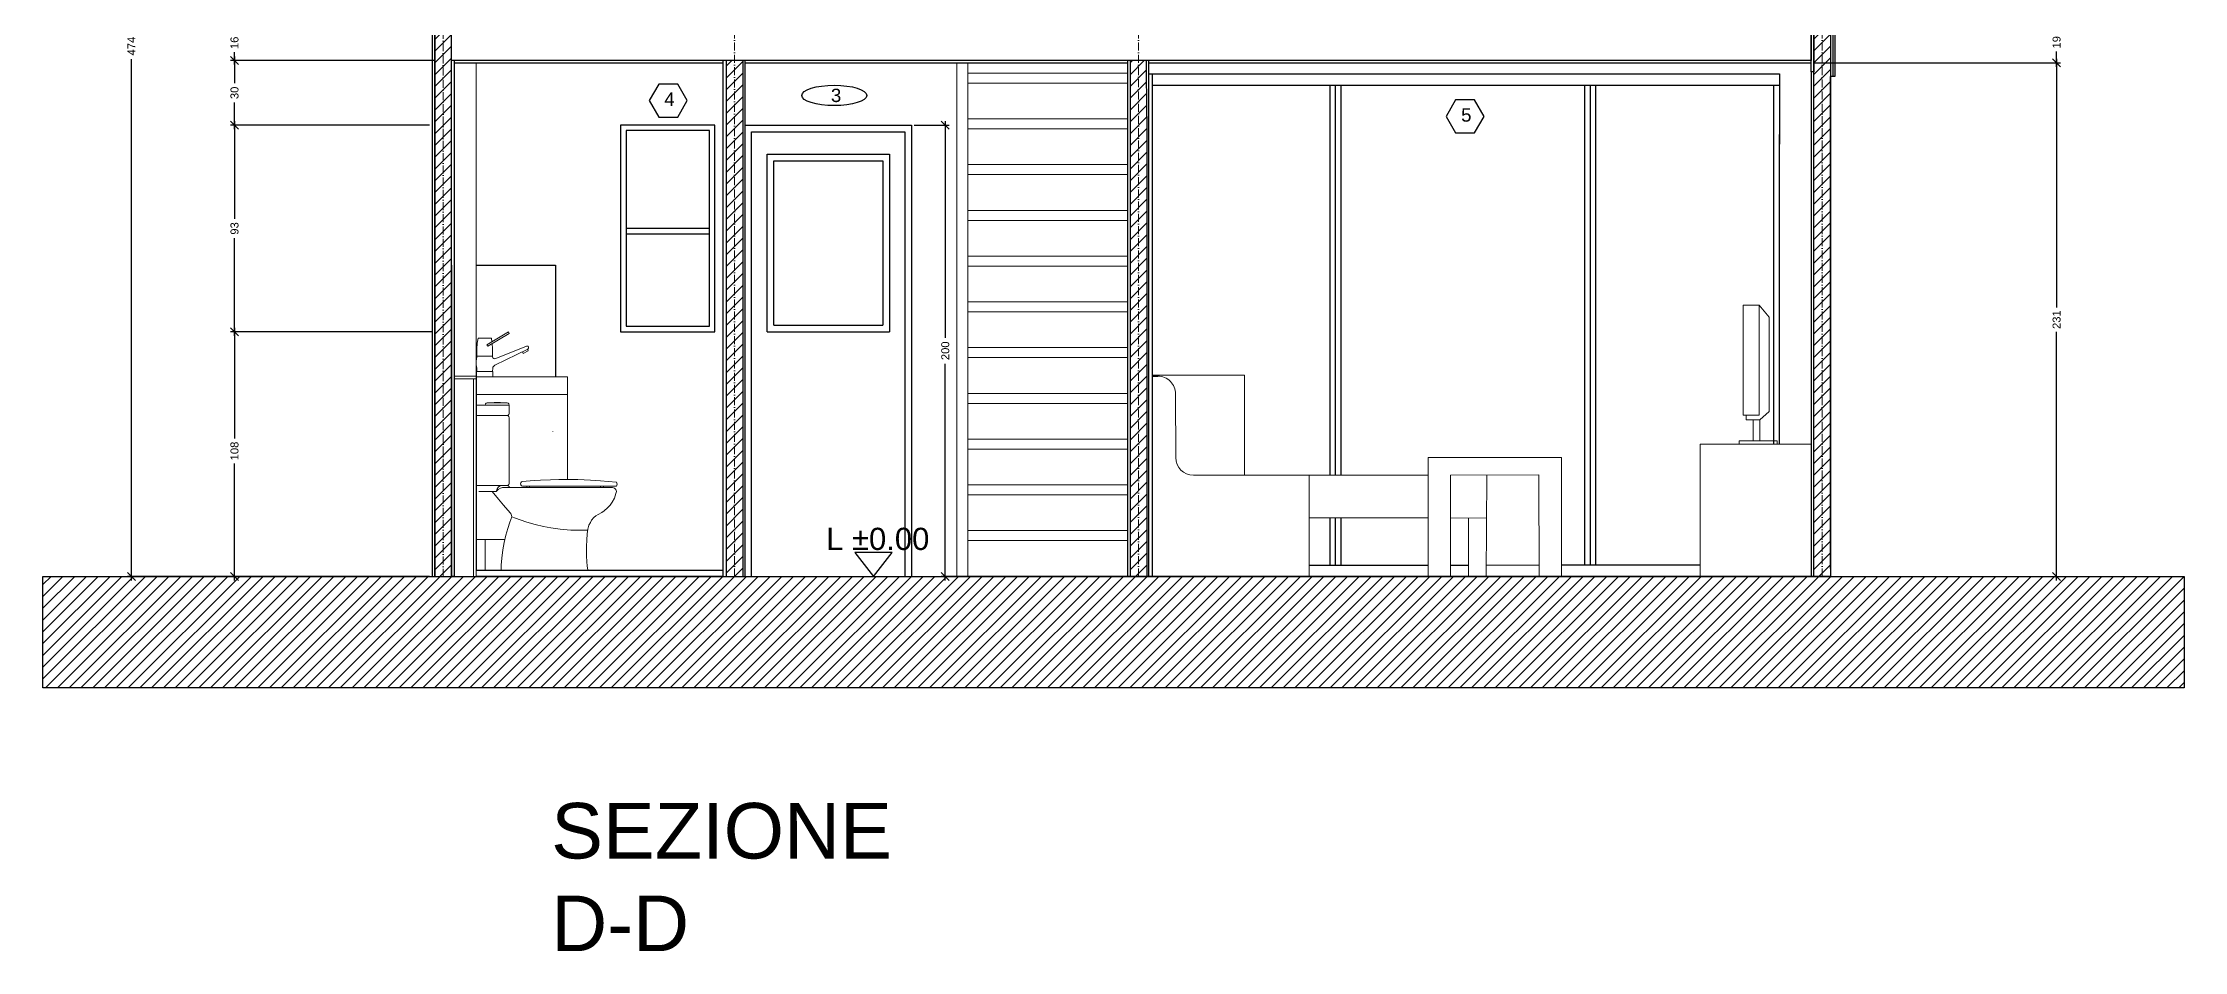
# Model space of a CAD drawing. Header units: centimetres. Extents: x 1059 to 7420, y -439 to 4439.
# Drawn here: x 1391 to 2355, y -439 to -30 of the extents above; entities that cross this region are included whole.
import ezdxf

# ---------------------------------------------------------------- set-up
doc = ezdxf.new("R2010")
doc.units = ezdxf.units.CM
doc.header["$MEASUREMENT"] = 0
doc.linetypes.add('ACAD_ISO10W100', pattern=[18, 12, -3, 0, -3])
doc.layers.add('ARREDI', color=8, linetype='Continuous', lineweight=18)
doc.layers.add('CAMPITURE', color=7, linetype='Continuous', lineweight=25)
for name, color, linetype in [('INFISSI', 4, 'Continuous'), ('NUMERAZIONE', 30, 'Continuous'), ('quote nuove', 2, 'Continuous'), ('STRUTTURA', 1, 'Continuous')]:
    doc.layers.add(name, color=color, linetype=linetype)
doc.layers.get('0').off()
doc.styles.add('ARIAL', font='Arial.ttf')
doc.styles.get("Standard").update_dxf_attribs({"font": 'Arial.ttf'})
doc.dimstyles.new('TICK_36', dxfattribs={"dimtxt": 3.6, "dimasz": 3.6, "dimexe": 1.8, "dimexo": 1.2, "dimgap": 1.8, "dimtad": 0, "dimdec": 0, "dimzin": 0, "dimdsep": 46, "dimtxsty": 'ARIAL', "dimblk": 'OBLIQUE', "dimcen": 1.8, "dimdle": 1.8, "dimclrd": 256, "dimclrt": 256, "dimadec": 0, "dimazin": 0, "dimtfac": 1, "dimtdec": 0, "dimtmove": 1, "dimatfit": 3, "dimldrblk": 'OPEN90', "dimfxl": 1, "dimtfill": 1, "dimtolj": 1, "dimtzin": 0, "dimarcsym": 0})
pattern_1 = [(45, (-1129.0323, -3748.747), (-2.6516504, 2.6516504), [])]

# ---------------------------------------------------------------- blocks, each defined once
blk = doc.blocks.new('4-rob-elev')
at = {"color": 0, "linetype": 'ByBlock'}
for p, q in [((0.87, 12.51), (9.26, 17.46)), ((1.2, 11.95), (9.59, 16.89)), ((9.59, 16.89), (9.26, 17.46)), ((-3.01, 10.77), (-2.91, 13.09)), ((-3, 8), (-3.01, 10.77)), ((-2.6, 15), (-2.91, 13.09)), ((2.6, 15), (-2.6, 15)), ((1.2, 11.95), (0.87, 12.51)), ((2.6, 15), (2.82, 13.66)), ((3.01, 10.77), (2.91, 13.09)), ((3, 8), (3.01, 10.77)), ((3.96, 4.53), (16.79, 10.77)), ((4.4, 7.11), (16.32, 11.95)), ((15.07, 9.11), (14.72, 9.76)), ((15.07, 9.11), (17.02, 10.11)), ((16.93, 11.97), (16.32, 11.95)), ((17.02, 10.11), (16.76, 10.75)), ((16.79, 10.77), (17.06, 11.15)), ((16.93, 11.97), (16.93, 11.97)), ((17.11, 11.56), (16.93, 11.97)), ((17.06, 11.15), (17.11, 11.56)), ((-3.05, 7.79), (-3.35, 6.07)), ((-3.35, 6.07), (-3.31, 4.62)), ((-3.31, 4.62), (-3.12, 3.32)), ((-3.2, 2), (3.2, 2)), ((-3.2, 2), (-3.2, 0)), ((-3.2, 0), (3.2, 0)), ((-3.12, 3.32), (-3, 2)), ((-3.05, 7.79), (-3, 8)), ((3, 8), (-3, 8)), ((3.05, 7.79), (3, 8)), ((3.12, 3.32), (3, 2)), ((3.2, 2), (3.2, 0))]:
    blk.add_line(p, q, dxfattribs=at)
for centre, radius, start, end in [((4.02, 8.04), 1, 194.28061, 292.13375), ((4.62, 3.18), 1.5, 115.93959, 174.62331)]:
    blk.add_arc(centre, radius, start, end, dxfattribs=at)
blk = doc.blocks.new('_Oblique')
at = {"color": 0, "linetype": 'ByBlock', "lineweight": -2}
blk.add_line((-0.5, -0.5), (0.5, 0.5), dxfattribs=at)
blk = doc.blocks.new('*D310')
at = {"layer": 'quote nuove', "color": 0, "linetype": 'ByBlock', "lineweight": -2, "transparency": 16777216}
for p, q in [((1566.1, -160.45), (1475.4, -160.45)), ((1564.9, -270.46), (1475.4, -270.46))]:
    blk.add_line(p, q, dxfattribs=at)
at = {"layer": 'quote nuove', "linetype": 'ByBlock', "lineweight": -2, "transparency": 16777216}
for p, q in [((1477.2, -158.65), (1477.2, -208.45)), ((1477.2, -272.26), (1477.2, -219.66))]:
    blk.add_line(p, q, dxfattribs=at)
at = {"layer": 'quote nuove', "linetype": 'ByBlock', "lineweight": -2, "transparency": 16777216, "xscale": 3.6, "yscale": 3.6, "zscale": 3.6}
for p, rotation in [((1477.2, -160.45), 90), ((1477.2, -270.46), 270)]:
    blk.add_blockref('_Oblique', p, dxfattribs=dict(at, rotation=rotation))
at = {"layer": 'quote nuove', "linetype": 'ByBlock', "transparency": 16777216, "insert": (1477.2, -214.05), "char_height": 3.6, "attachment_point": 5, "rotation": 90, "style": 'ARIAL', "bg_fill": 3, "box_fill_scale": 1.25, "bg_fill_color": 256, "bg_fill_true_color": 13158600, "bg_fill_transparency": 0}
blk.add_mtext('\\A1;108', dxfattribs=at)
blk = doc.blocks.new('_Open90')
at = {"color": 0, "linetype": 'ByBlock', "lineweight": -2}
for p, q in [((0, 0), (-1, 0)), ((-0.5, 0.5), (0, 0)), ((0, 0), (-0.5, -0.5))]:
    blk.add_line(p, q, dxfattribs=at)
blk = doc.blocks.new('*D311')
at = {"layer": 'quote nuove', "linetype": 'ByBlock', "lineweight": -2, "transparency": 16777216}
for p, q in [((1477.2, -65.65), (1477.2, -109.6)), ((1477.2, -162.25), (1477.2, -118.31))]:
    blk.add_line(p, q, dxfattribs=at)
at = {"layer": 'quote nuove', "color": 0, "linetype": 'ByBlock', "lineweight": -2, "transparency": 16777216}
for p, q in [((1564.9, -67.45), (1475.4, -67.45)), ((1566.1, -160.45), (1475.4, -160.45))]:
    blk.add_line(p, q, dxfattribs=at)
at = {"layer": 'quote nuove', "linetype": 'ByBlock', "lineweight": -2, "transparency": 16777216, "xscale": 3.6, "yscale": 3.6, "zscale": 3.6}
for p, rotation in [((1477.2, -67.45), 90), ((1477.2, -160.45), 270)]:
    blk.add_blockref('_Oblique', p, dxfattribs=dict(at, rotation=rotation))
at = {"layer": 'quote nuove', "linetype": 'ByBlock', "transparency": 16777216, "insert": (1477.2, -113.95), "char_height": 3.6, "attachment_point": 5, "rotation": 90, "style": 'ARIAL', "bg_fill": 3, "box_fill_scale": 1.25, "bg_fill_color": 256, "bg_fill_true_color": 13158600, "bg_fill_transparency": 0}
blk.add_mtext('\\A1;93', dxfattribs=at)
blk = doc.blocks.new('*D314')
at = {"layer": 'quote nuove', "linetype": 'ByBlock', "lineweight": -2, "transparency": 16777216}
for p, q in [((1797.05, -65.65), (1797.05, -163.13)), ((1797.05, -272.26), (1797.05, -174.79))]:
    blk.add_line(p, q, dxfattribs=at)
at = {"layer": 'quote nuove', "color": 0, "linetype": 'ByBlock', "lineweight": -2, "transparency": 16777216}
for p, q in [((1783.1, -67.45), (1798.85, -67.45)), ((2194.2, -270.46), (1795.25, -270.46))]:
    blk.add_line(p, q, dxfattribs=at)
at = {"layer": 'quote nuove', "linetype": 'ByBlock', "lineweight": -2, "transparency": 16777216, "xscale": 3.6, "yscale": 3.6, "zscale": 3.6}
for p, rotation in [((1797.05, -67.45), 90), ((1797.05, -270.46), 270)]:
    blk.add_blockref('_Oblique', p, dxfattribs=dict(at, rotation=rotation))
at = {"layer": 'quote nuove', "linetype": 'ByBlock', "transparency": 16777216, "insert": (1797.05, -168.96), "char_height": 3.6, "attachment_point": 5, "rotation": 90, "style": 'ARIAL', "bg_fill": 3, "box_fill_scale": 1.25, "bg_fill_color": 256, "bg_fill_true_color": 13158600, "bg_fill_transparency": 0}
blk.add_mtext('\\A1;200', dxfattribs=at)
blk = doc.blocks.new('*D322')
at = {"layer": 'quote nuove', "color": 0, "linetype": 'ByBlock', "lineweight": -2, "transparency": 16777216}
for p, q in [((1564.9, 206.65), (1429.01, 206.65)), ((1564.9, -270.46), (1429.01, -270.46))]:
    blk.add_line(p, q, dxfattribs=at)
at = {"layer": 'quote nuove', "linetype": 'ByBlock', "lineweight": -2, "transparency": 16777216}
for p, q in [((1430.81, 208.45), (1430.81, -26.06)), ((1430.81, -272.26), (1430.81, -37.76))]:
    blk.add_line(p, q, dxfattribs=at)
at = {"layer": 'quote nuove', "linetype": 'ByBlock', "lineweight": -2, "transparency": 16777216, "xscale": 3.6, "yscale": 3.6, "zscale": 3.6}
for p, rotation in [((1430.81, 206.65), 90), ((1430.81, -270.46), 270)]:
    blk.add_blockref('_Oblique', p, dxfattribs=dict(at, rotation=rotation))
at = {"layer": 'quote nuove', "linetype": 'ByBlock', "transparency": 16777216, "insert": (1430.81, -31.91), "char_height": 3.6, "attachment_point": 5, "rotation": 90, "style": 'ARIAL', "bg_fill": 3, "box_fill_scale": 1.25, "bg_fill_color": 256, "bg_fill_true_color": 13158600, "bg_fill_transparency": 0}
blk.add_mtext('\\A1;474', dxfattribs=at)
blk = doc.blocks.new('*D316')
at = {"layer": 'quote nuove', "color": 0, "linetype": 'ByBlock', "lineweight": -2, "transparency": 16777216}
for p, q in [((1567.3, -38.44), (1475.4, -38.44)), ((1564.9, -67.45), (1475.4, -67.45))]:
    blk.add_line(p, q, dxfattribs=at)
at = {"layer": 'quote nuove', "linetype": 'ByBlock', "lineweight": -2, "transparency": 16777216}
for p, q in [((1477.2, -36.64), (1477.2, -48.59)), ((1477.2, -69.25), (1477.2, -57.3))]:
    blk.add_line(p, q, dxfattribs=at)
at = {"layer": 'quote nuove', "linetype": 'ByBlock', "lineweight": -2, "transparency": 16777216, "xscale": 3.6, "yscale": 3.6, "zscale": 3.6}
for p, rotation in [((1477.2, -38.44), 90), ((1477.2, -67.45), 270)]:
    blk.add_blockref('_Oblique', p, dxfattribs=dict(at, rotation=rotation))
at = {"layer": 'quote nuove', "linetype": 'ByBlock', "transparency": 16777216, "insert": (1477.2, -52.95), "char_height": 3.6, "attachment_point": 5, "rotation": 90, "style": 'ARIAL', "bg_fill": 3, "box_fill_scale": 1.25, "bg_fill_color": 256, "bg_fill_true_color": 13158600, "bg_fill_transparency": 0}
blk.add_mtext('\\A1;30', dxfattribs=at)
blk = doc.blocks.new('*D317')
at = {"layer": 'quote nuove', "color": 0, "lineweight": -2, "transparency": 16777216}
for p, q in [((1476, -22.44), (1475.4, -22.44)), ((1476, -38.44), (1475.4, -38.44))]:
    blk.add_line(p, q, dxfattribs=at)
at = {"layer": 'quote nuove', "lineweight": -2, "transparency": 16777216}
for p, q in [((1477.2, -20.64), (1477.2, -26.23)), ((1477.2, -40.24), (1477.2, -34.65))]:
    blk.add_line(p, q, dxfattribs=at)
at = {"layer": 'quote nuove', "lineweight": -2, "transparency": 16777216, "xscale": 3.6, "yscale": 3.6, "zscale": 3.6}
for p, rotation in [((1477.2, -22.44), 90), ((1477.2, -38.44), 270)]:
    blk.add_blockref('_Oblique', p, dxfattribs=dict(at, rotation=rotation))
at = {"layer": 'quote nuove', "transparency": 16777216, "insert": (1477.2, -30.44), "char_height": 3.6, "attachment_point": 5, "rotation": 90, "style": 'ARIAL', "bg_fill": 3, "box_fill_scale": 1.25, "bg_fill_color": 256, "bg_fill_true_color": 13158600, "bg_fill_transparency": 0}
blk.add_mtext('\\A1;16', dxfattribs=at)
blk = doc.blocks.new('*D325')
at = {"layer": 'quote nuove', "lineweight": -2, "transparency": 16777216}
for p, q in [((2297.14, -37.65), (2297.14, -149.47)), ((2297.14, -272.26), (2297.14, -160.44))]:
    blk.add_line(p, q, dxfattribs=at)
at = {"layer": 'quote nuove', "color": 0, "lineweight": -2, "transparency": 16777216}
for p, q in [((2187.9, -39.45), (2298.94, -39.45)), ((2187.9, -270.46), (2298.94, -270.46))]:
    blk.add_line(p, q, dxfattribs=at)
at = {"layer": 'quote nuove', "lineweight": -2, "transparency": 16777216, "xscale": 3.6, "yscale": 3.6, "zscale": 3.6}
for p, rotation in [((2297.14, -39.45), 90), ((2297.14, -270.46), 270)]:
    blk.add_blockref('_Oblique', p, dxfattribs=dict(at, rotation=rotation))
at = {"layer": 'quote nuove', "transparency": 16777216, "insert": (2297.14, -154.96), "char_height": 3.6, "attachment_point": 5, "rotation": 90, "style": 'ARIAL', "bg_fill": 3, "box_fill_scale": 1.25, "bg_fill_color": 256, "bg_fill_true_color": 13158600, "bg_fill_transparency": 0}
blk.add_mtext('\\A1;231', dxfattribs=at)
blk = doc.blocks.new('*D326')
at = {"layer": 'quote nuove', "lineweight": -2, "transparency": 16777216}
for p, q in [((2297.14, -19.15), (2297.14, -25.99)), ((2297.14, -41.25), (2297.14, -34.41))]:
    blk.add_line(p, q, dxfattribs=at)
at = {"layer": 'quote nuove', "color": 0, "lineweight": -2, "transparency": 16777216}
for p, q in [((2187.85, -20.95), (2298.94, -20.95)), ((2187.9, -39.45), (2298.94, -39.45))]:
    blk.add_line(p, q, dxfattribs=at)
at = {"layer": 'quote nuove', "lineweight": -2, "transparency": 16777216, "xscale": 3.6, "yscale": 3.6, "zscale": 3.6}
for p, rotation in [((2297.14, -20.95), 90), ((2297.14, -39.45), 270)]:
    blk.add_blockref('_Oblique', p, dxfattribs=dict(at, rotation=rotation))
at = {"layer": 'quote nuove', "transparency": 16777216, "insert": (2297.14, -30.2), "char_height": 3.6, "attachment_point": 5, "rotation": 90, "style": 'ARIAL', "bg_fill": 3, "box_fill_scale": 1.25, "bg_fill_color": 256, "bg_fill_true_color": 13158600, "bg_fill_transparency": 0}
blk.add_mtext('\\A1;19', dxfattribs=at)

msp = doc.modelspace()

# ---------------------------------------------------------------- hatches: boundary and pattern name
at = {"layer": 'CAMPITURE'}
h = msp.add_hatch(dxfattribs=at)
h.set_pattern_fill('ANSI31', color=0, scale=30)
h.set_pattern_definition(pattern_1)
h.paths.add_polyline_path([(1884.03, 345.95), (1567.3, 204.23), (1567.3, 195.55), (1574.8, 195.55), (1576, 195.55), (1576, 194.43), (1879.2, 330.1), (1879.2, 330.55), (1880.2, 330.55), (1880.2, 330.42), (1887.7, 330.42), (1888.7, 330.42), (1888.7, 330.09), (2186.7, 194.41), (2186.7, 195.55), (2187.9, 195.55), (2187.9, 204.23), (2187.9, 207.6)])
h.paths.add_polyline_path([(2195.4, 203.69), (2187.9, 203.69), (2187.9, -270.46), (2195.4, -270.46)])
h = msp.add_hatch(dxfattribs=at)
h.set_pattern_fill('ANSI31', color=0, scale=30)
h.set_pattern_definition(pattern_1)
h.paths.add_polyline_path([(1574.8, 195.55), (1567.3, 195.55), (1567.3, -270.67), (1574.8, -270.67), (1574.8, -22.45), (1574.8, -22.45)])
h = msp.add_hatch(dxfattribs=at)
h.set_pattern_fill('ANSI31', color=0, scale=30)
h.set_pattern_definition(pattern_1)
h.paths.add_polyline_path([(1705.9, -38.44), (1698.4, -38.44), (1698.4, -270.46), (1705.9, -270.46)])
h = msp.add_hatch(dxfattribs=at)
h.set_pattern_fill('ANSI31', color=0, scale=30)
h.set_pattern_definition(pattern_1)
h.paths.add_polyline_path([(1887.63, -38.42), (1880.19, -38.42), (1880.22, -270.45), (1887.66, -270.45)])

# ---------------------------------------------------------------- linework, layer by layer
at = {"layer": 'ARREDI'}
for p, q in [((1585.9, -180.45), (1585.9, -39.45)), ((1802.2, -39.45), (1802.2, -270.45)), ((1807.2, -270.45), (1807.2, -39.45)), ((1879.19, -44.04), (1807.2, -44.04)), ((1879.19, -48.54), (1807.2, -48.54)), ((1879.19, -64.62), (1807.2, -64.62)), ((1879.19, -69.12), (1807.2, -69.12)), ((1879.19, -85.2), (1807.2, -85.2)), ((1879.19, -89.7), (1807.2, -89.7)), ((1879.19, -105.79), (1807.2, -105.79)), ((1879.19, -110.29), (1807.2, -110.29)), ((1879.19, -126.37), (1807.2, -126.37)), ((1879.19, -126.37), (1807.2, -126.37)), ((1879.19, -130.87), (1807.2, -130.87)), ((1879.19, -130.87), (1807.2, -130.87)), ((1879.19, -146.95), (1807.2, -146.95)), ((1879.19, -151.45), (1807.2, -151.45)), ((1879.19, -167.54), (1807.2, -167.54)), ((1879.19, -172.04), (1807.2, -172.04)), ((1585.9, -180.45), (1576, -180.45)), ((1585.9, -181.65), (1576, -181.65)), ((1584.7, -270.67), (1584.7, -181.65)), ((1585.9, -270.45), (1585.9, -180.45)), ((1931.69, -179.9), (1890.27, -179.9)), ((1931.69, -181.89), (1931.69, -179.9)), ((1931.69, -224.98), (1931.69, -181.89)), ((1586.08, -188.65), (1627.08, -188.65)), ((1590.48, -192.55), (1590.12, -192.9)), ((1590.93, -192.42), (1590.48, -192.55)), ((1593.98, -192.42), (1590.93, -192.42)), ((1596.83, -192.23), (1593.98, -192.23)), ((1593.98, -192.23), (1593.98, -192.42)), ((1593.98, -192.42), (1596.83, -192.42)), ((1596.83, -192.42), (1596.83, -192.23)), ((1599.84, -192.42), (1596.83, -192.42)), ((1600.29, -192.55), (1599.84, -192.42)), ((1600.65, -192.89), (1600.29, -192.55)), ((1879.19, -188.12), (1807.2, -188.12)), ((1879.19, -192.62), (1807.2, -192.62)), ((1900.7, -188.41), (1900.71, -216.98)), ((1586.36, -198.12), (1599.86, -198.12)), ((1589.98, -193.37), (1586.37, -193.37)), ((1590.12, -192.9), (1589.98, -193.37)), ((1589.98, -193.37), (1600.79, -193.37)), ((1599.85, -198.12), (1600.27, -198)), ((1600.27, -198.24), (1599.85, -198.12)), ((1600.27, -198), (1600.65, -197.65)), ((1600.65, -198.59), (1600.27, -198.24)), ((1600.79, -193.37), (1600.65, -192.89)), ((1600.65, -197.65), (1600.79, -197.18)), ((1600.79, -199.07), (1600.65, -198.59)), ((1600.79, -197.18), (1600.79, -193.37)), ((1600.79, -228.62), (1600.79, -199.07)), ((2160.51, -200.05), (2160.51, -209.5)), ((2163.55, -200.05), (2163.55, -209.5)), ((1620.4, -205.12), (1620.4, -205.32)), ((1879.19, -208.7), (1807.2, -208.7)), ((1879.19, -213.2), (1807.2, -213.2)), ((1586.36, -229.57), (1597.63, -229.57)), ((1595.44, -231), (1595.01, -232.24)), ((1595.95, -230.19), (1595.44, -231)), ((1595.79, -231.33), (1596.9, -230.74)), ((1596.77, -229.78), (1595.95, -230.19)), ((1597.63, -229.57), (1596.77, -229.78)), ((1596.9, -230.74), (1597.82, -230.53)), ((1597.63, -229.57), (1599.94, -229.57)), ((1600.92, -230.53), (1597.82, -230.53)), ((1599.93, -229.57), (1600.28, -229.45)), ((1600.41, -229.7), (1599.93, -229.57)), ((1600.28, -229.45), (1600.65, -229.11)), ((1600.78, -230.05), (1600.41, -229.7)), ((1600.65, -229.11), (1600.79, -228.62)), ((1600.92, -230.53), (1600.78, -230.05)), ((1609.19, -230.53), (1600.92, -230.53)), ((1600.92, -230.53), (1600.92, -230.53)), ((1606, -228.34), (1605.9, -228.84)), ((1605.9, -228.84), (1606, -229.34)), ((1606.33, -227.95), (1606, -228.34)), ((1606, -229.34), (1606.33, -229.74)), ((1606.82, -227.74), (1606.33, -227.95)), ((1606.33, -229.74), (1606.75, -229.93)), ((1606.75, -229.93), (1608.52, -229.93)), ((1608.5, -227.59), (1606.82, -227.74)), ((1612, -227.33), (1608.5, -227.59)), ((1643.38, -229.93), (1608.52, -229.93)), ((1608.52, -229.93), (1608.82, -230.4)), ((1608.82, -230.4), (1609.19, -230.53)), ((1642.73, -230.53), (1609.19, -230.53)), ((1609.49, -230.53), (1609.88, -230.39)), ((1609.88, -230.39), (1610.15, -229.93)), ((1614.95, -227.16), (1612, -227.33)), ((1619.36, -226.98), (1614.95, -227.16)), ((1623.21, -226.88), (1619.36, -226.98)), ((1626.56, -226.85), (1623.21, -226.88)), ((1631.72, -226.93), (1626.56, -226.85)), ((1637.4, -227.19), (1631.72, -226.93)), ((1641.83, -227.49), (1637.4, -227.19)), ((1642.01, -230.4), (1641.74, -229.93)), ((1645.35, -227.79), (1641.83, -227.49)), ((1642.38, -230.53), (1642.01, -230.4)), ((1642.73, -230.53), (1643.09, -230.4)), ((1647.32, -230.53), (1642.73, -230.53)), ((1643.09, -230.4), (1643.38, -229.93)), ((1643.38, -229.93), (1649.14, -229.93)), ((1649.05, -228.09), (1645.35, -227.79)), ((1648.22, -230.73), (1647.32, -230.53)), ((1648.86, -231.36), (1648.22, -230.73)), ((1649.36, -228.96), (1649.05, -228.09)), ((1649.14, -229.93), (1649.36, -228.96)), ((1879.19, -229.29), (1807.2, -229.29)), ((1960.71, -224.98), (1908.71, -224.98)), ((1960.73, -270.45), (1960.71, -224.98)), ((1960.71, -224.98), (2014.35, -224.98)), ((2040.71, -224.98), (2040.44, -270.45)), ((1587.14, -232.24), (1593.12, -232.24)), ((1593.12, -232.24), (1595.98, -235.69)), ((1593.12, -232.24), (1595.01, -232.24)), ((1595.79, -231.33), (1595.01, -232.24)), ((1595.98, -235.69), (1598.31, -238.41)), ((1598.31, -238.41), (1601.19, -241.9)), ((1643.52, -240.97), (1645.07, -239.69)), ((1645.07, -239.69), (1646.19, -238.44)), ((1646.19, -238.44), (1647.17, -237.07)), ((1647.17, -237.07), (1648.12, -235.27)), ((1648.12, -235.27), (1648.53, -234.23)), ((1648.53, -234.23), (1648.86, -233.23)), ((1649.12, -232.23), (1648.86, -231.36)), ((1648.86, -233.23), (1649.12, -232.23)), ((1879.19, -233.79), (1807.2, -233.79)), ((1600.15, -248.92), (1599.34, -251.93)), ((1601.03, -246.05), (1600.15, -248.92)), ((1602.04, -243.6), (1601.03, -246.05)), ((1601.19, -241.9), (1601.65, -242.48)), ((1601.65, -242.48), (1601.89, -243.14)), ((1601.89, -243.14), (1602.04, -243.6)), ((1602.04, -243.6), (1603.63, -244.29)), ((1603.63, -244.29), (1605.73, -244.97)), ((1605.73, -244.97), (1608.79, -246.05)), ((1608.79, -246.05), (1612.45, -247.07)), ((1612.45, -247.07), (1616.25, -248.02)), ((1616.25, -248.02), (1619.51, -248.63)), ((1619.51, -248.63), (1623.78, -249.24)), ((1623.78, -249.24), (1628.6, -249.64)), ((1628.6, -249.64), (1636.16, -249.64)), ((1635.92, -251.35), (1636.22, -249.17)), ((1636.22, -249.17), (1636.65, -247.49)), ((1636.65, -247.49), (1637.34, -246.16)), ((1637.34, -246.16), (1637.9, -245.22)), ((1637.9, -245.22), (1638.93, -244.02)), ((1638.93, -244.02), (1639.83, -243.29)), ((1639.83, -243.29), (1640.86, -242.56)), ((1640.86, -242.56), (1642.45, -241.75)), ((1642.45, -241.75), (1643.52, -240.97)), ((1879.19, -249.87), (1807.2, -249.87)), ((1586.08, -253.82), (1590.06, -253.82)), ((1590.06, -253.82), (1598.87, -253.81)), ((1590.06, -253.82), (1590.06, -267.65)), ((1597.87, -258.47), (1597.43, -262.22)), ((1598.53, -255.16), (1597.87, -258.47)), ((1599.34, -251.93), (1598.53, -255.16)), ((1635.54, -256.89), (1635.71, -254.19)), ((1635.66, -261.22), (1635.54, -256.89)), ((1635.71, -254.19), (1635.92, -251.35)), ((1879.19, -254.37), (1807.2, -254.37)), ((1597.43, -262.22), (1597.13, -265.45)), ((1597.13, -265.45), (1597.13, -267.65)), ((1635.79, -263.88), (1635.66, -261.22)), ((1635.96, -265.77), (1635.79, -263.88)), ((1636.22, -267.65), (1635.96, -265.77))]:
    msp.add_line(p, q, dxfattribs=at)
at = {"layer": 'ARREDI', "lineweight": -2}
for p, q in [((1585.9, -130.45), (1621.7, -130.45)), ((1621.7, -130.45), (1621.7, -180.65)), ((1970.27, -265.51), (1970.27, -244.19)), ((1972.7, -265.51), (1972.7, -244.19)), ((1975.12, -265.51), (1975.12, -244.19)), ((2014.35, -265.5), (1960.73, -265.51)), ((2032.47, -265.49), (2024.34, -265.49)), ((2064.32, -265.48), (2040.47, -265.49))]:
    msp.add_line(p, q, dxfattribs=at)
at = {"layer": 'ARREDI', "lineweight": 0}
for p, q in [((2163.34, -148.38), (2167.8, -153.78)), ((2014.35, -240.34), (2014.35, -217.02)), ((2014.35, -217.02), (2074.35, -217.02)), ((2074.35, -217.02), (2074.35, -270.45)), ((2024.34, -224.98), (2064.14, -224.8)), ((2024.34, -270.45), (2024.34, -224.98)), ((2064.34, -270.45), (2064.14, -224.8)), ((1960.72, -239.98), (1960.72, -239.98)), ((2014.35, -240.34), (2014.35, -270.45)), ((1960.72, -244.19), (2014.35, -244.19)), ((2024.34, -244.19), (2040.6, -244.29)), ((2032.47, -244.24), (2032.47, -270.45))]:
    msp.add_line(p, q, dxfattribs=at)
at = {"layer": 'ARREDI', "linetype": 'Continuous'}
msp.add_line((2167.8, -153.78), (2167.8, -196.33), dxfattribs=at)
msp.add_lwpolyline([(2156.14, -148.38), (2163.34, -148.38), (2163.34, -197.94), (2156.14, -197.94)], close=True, dxfattribs=at)
at = {"layer": 'ARREDI'}
for points in [[(1627.08, -226.85), (1627.08, -180.65), (1586.08, -180.65), (1586.08, -267.65), (1590.06, -267.65)], [(2163.55, -209.5), (2171.43, -209.5), (2171.43, -210.94), (2154.3, -210.94), (2154.3, -209.5), (2163.55, -209.5)]]:
    msp.add_lwpolyline(points, dxfattribs=at)
at = {"layer": 'ARREDI', "linetype": 'Continuous'}
msp.add_lwpolyline([(2157.48, -197.94), (2157.48, -200.05), (2163.55, -200.05), (2167.8, -196.33)], dxfattribs=at)
at = {"layer": 'ARREDI'}
msp.add_lwpolyline([(2186.7, -270.46), (2186.72, -210.94), (2136.72, -210.94), (2136.7, -270.46)], close=True, dxfattribs=at)
for centre, start, end in [((1892.7, -188.41), 0.02067, 90.38956), ((1908.71, -216.98), 180.02067, 270)]:
    msp.add_arc(centre, 8, start, end, dxfattribs=at)
at = {"layer": 'INFISSI', "color": 4}
for p, q in [((1888.7, -44.45), (2172.4, -44.45)), ((2172.4, -44.45), (2172.45, -49.45)), ((1890.27, -49.45), (2172.45, -49.45)), ((2172.45, -49.45), (2172.45, -76.06)), ((1716.9, -160.45), (1716.9, -80.45)), ((1716.9, -80.45), (1771.9, -80.45)), ((1719.9, -157.45), (1719.9, -83.45)), ((1719.9, -83.45), (1768.9, -83.45)), ((1768.9, -83.45), (1768.9, -157.45)), ((1771.9, -80.45), (1771.9, -160.45)), ((1716.9, -160.45), (1771.9, -160.45)), ((1719.9, -157.45), (1768.9, -157.45))]:
    msp.add_line(p, q, dxfattribs=at)
at = {"layer": 'INFISSI', "color": 4, "lineweight": -2}
for p, q in [((1890.26, -270.35), (1890.26, -44.45)), ((1970.27, -224.98), (1970.27, -49.45)), ((1972.7, -224.98), (1972.7, -49.45)), ((1975.12, -224.98), (1975.12, -49.45)), ((2084.9, -265.48), (2084.9, -49.45)), ((2087.45, -265.48), (2087.45, -49.45)), ((2089.76, -265.48), (2089.76, -49.45)), ((2169.95, -210.94), (2169.95, -49.45)), ((2172.45, -210.94), (2172.45, -71.71)), ((2136.6, -265.46), (2074.35, -265.48))]:
    msp.add_line(p, q, dxfattribs=at)
at = {"layer": 'INFISSI', "color": 4}
for points in [[(1693.4, -160.45), (1693.4, -67.45), (1650.9, -67.45), (1650.9, -160.45), (1693.4, -160.45)], [(1706.9, -67.45), (1706.9, -67.45), (1781.9, -67.45), (1781.9, -270.45)], [(1709.9, -270.45), (1709.9, -70.45), (1778.9, -70.45), (1778.9, -270.45)], [(1690.9, -113.95), (1653.4, -113.95)], [(1690.9, -116.45), (1653.4, -116.45)]]:
    msp.add_lwpolyline(points, dxfattribs=at)
msp.add_lwpolyline([(1690.9, -157.95), (1690.9, -69.95), (1653.4, -69.95), (1653.4, -157.95)], close=True, dxfattribs=at)
at = {"layer": 'NUMERAZIONE'}
for points in [[(1680.88, -56.43), (1676.61, -49.03), (1668.06, -49.03), (1663.78, -56.43), (1668.06, -63.83), (1676.61, -63.83)], [(2039.49, -63.55), (2035.21, -56.15), (2026.66, -56.15), (2022.38, -63.55), (2026.66, -70.95), (2035.21, -70.95)], [(1756.26, -259.72), (1764.7, -270.45), (1773.15, -259.72)]]:
    msp.add_lwpolyline(points, close=True, dxfattribs=at)
msp.add_ellipse((1747.07, -54.09), major_axis=(14.61, 0), ratio=0.314087, dxfattribs=at)
at = {"layer": 'quote nuove', "color": 253, "linetype": 'ACAD_ISO10W100', "lineweight": 0, "ltscale": 0.3}
for p, q in [((1571.05, -270.67), (1571.05, 549.02)), ((1702.18, -270.46), (1702.18, 549.24)), ((1883.94, -270.45), (1883.94, 549.24)), ((2191.64, -270.46), (2191.64, 549.23))]:
    msp.add_line(p, q, dxfattribs=at)
at = {"layer": 'STRUTTURA'}
for p, q in [((1696.98, -38.45), (1696.98, -270.45)), ((1698.4, -38.45), (1698.4, -270.45)), ((1705.95, -38.44), (1705.95, -270.46)), ((1706.9, -38.45), (1706.9, -270.45)), ((1706.9, -39.45), (1879.19, -39.45)), ((1888.69, -39.45), (2186.7, -39.45)), ((2195.4, -266.85), (2195.4, -45.65)), ((1879.19, -268.92), (1879.19, -58.92)), ((1879.19, -59.39), (1879.19, -59.39)), ((1574.8, -130.45), (1574.8, -270.12)), ((1890.27, -180.45), (1892.65, -180.41)), ((2187.9, -265.45), (2187.9, -236.39)), ((1585.9, -267.65), (1696.98, -267.65)), ((2195.4, -266.85), (2195.4, -270.46)), ((1696.98, -270.45), (1585.9, -270.45)), ((2187.88, -270.46), (2195.4, -270.46))]:
    msp.add_line(p, q, dxfattribs=at)
at = {"layer": 'STRUTTURA', "lineweight": -2}
for p, q in [((1887.69, -63.53), (1887.63, -38.38)), ((1970.27, -38.41), (1970.27, -38.38)), ((1972.7, -38.41), (1972.7, -38.38)), ((1975.12, -38.41), (1975.12, -38.38)), ((2099.25, -38.39), (2099.23, -38.38)), ((1890.26, -270.42), (1890.26, -270.35))]:
    msp.add_line(p, q, dxfattribs=at)
at = {"layer": 'STRUTTURA'}
for points in [[(2195.4, -270.46), (2187.9, -270.46), (2187.9, 203.69), (2195.4, 203.69)], [(1567.3, -270.46), (1574.8, -270.46), (1574.8, 195.55), (1567.3, 195.55)], [(1574.8, -22.45), (2186.7, -22.45), (2186.7, -38.38), (1574.8, -38.38)], [(2186.7, -22.45), (2187.9, -22.45), (2187.9, -43.45), (2186.7, -43.45)]]:
    msp.add_lwpolyline(points, close=True, dxfattribs=at)
for points in [[(1566.1, 195.55), (1566.1, -270.46), (1567.3, -270.46), (1567.3, 195.55)], [(2196.4, -18.85), (2196.4, -45.65)], [(2197.4, -18.85), (2197.4, -45.65)], [(1576, -38.45), (1576, -270.46), (1574.8, -270.46), (1574.8, -38.45)], [(1880.19, -63.53), (1880.19, -270.45), (1879.19, -270.45), (1879.19, -38.42)], [(1880.19, -38.42), (1880.19, -63.53)], [(1887.69, -63.53), (1887.69, -270.46), (1888.69, -270.46), (1888.69, -38.42)], [(1576, -39.45), (1696.98, -39.45)], [(2186.7, -43.45), (2186.7, -270.46), (2187.9, -270.46), (2187.9, -43.45)], [(2197.4, -45.65), (2195.4, -45.65)]]:
    msp.add_lwpolyline(points, dxfattribs=at)

# ---------------------------------------------------------------- block references
at = {"layer": 'ARREDI', "xscale": 1.153141009408302, "yscale": 1.153141009408302, "zscale": 1.153141009408302}
msp.add_blockref('4-rob-elev', (1589.77, -180.65), dxfattribs=at)

# ---------------------------------------------------------------- texts
at = {"layer": 'NUMERAZIONE'}
msp.add_text('L ±0.00', height=9.989, dxfattribs=at).set_placement((1743.41, -258.58))
at = {"layer": 'NUMERAZIONE', "ltscale": 0.1, "char_height": 6, "attachment_point": 1}
for s, width, insert in [('4', 0.5819, (1670.56, -52.78)), ('3', 6, (1745.57, -51.07)), ('5', 0.5819, (2029.16, -59.9))]:
    msp.add_mtext_dynamic_manual_height_columns(s, width=width, gutter_width=12.5, heights=[0], dxfattribs=dict(at, insert=insert))
at = {"layer": 'STRUTTURA', "ltscale": 0.1, "insert": (1619.7, -372.38), "char_height": 25, "attachment_point": 1}
msp.add_mtext_dynamic_manual_height_columns('SEZIONE D-D', width=23.9932, gutter_width=12.5, heights=[0], dxfattribs=at)

# ---------------------------------------------------------------- next in the draw order: dimensions: what is measured, and where the dimension line sits
at = {"layer": 'quote nuove', "linetype": 'ByBlock'}
for base, p1, p2, text, picture, middle in [((1797.05, -67.45), (2195.4, -270.46), (1781.9, -67.45), '200', '*D314', (1797.05, -168.96)), ((1477.2, -270.46), (1567.3, -160.45), (1566.1, -270.46), '108', '*D310', (1477.2, -214.05))]:
    dim = msp.add_linear_dim(base=base, p1=p1, p2=p2, angle=90, text=text, dimstyle='TICK_36', dxfattribs=at)
    dim.commit()
    dim.dimension.update_dxf_attribs({"geometry": picture, "text_midpoint": middle, "dimtype": 160})

# ---------------------------------------------------------------- next in the draw order: dimensions: what is measured, and where the dimension line sits
dim = msp.add_linear_dim(base=(1477.2, -160.45), p1=(1566.1, -67.45), p2=(1567.3, -160.45), angle=90, dimstyle='TICK_36', dxfattribs=at)
dim.commit()
dim.dimension.update_dxf_attribs({"geometry": '*D311', "text_midpoint": (1477.2, -113.95)})

# ---------------------------------------------------------------- next in the draw order: dimensions: what is measured, and where the dimension line sits
dim = msp.add_linear_dim(base=(1430.81, 206.65), p1=(1566.1, -270.46), p2=(1566.1, 206.65), angle=90, text='474', dimstyle='TICK_36', dxfattribs=at)
dim.commit()
dim.dimension.update_dxf_attribs({"geometry": '*D322', "text_midpoint": (1430.81, -31.91), "dimtype": 160})

# ---------------------------------------------------------------- next in the draw order: hatches: boundary and pattern name
at = {"layer": 'STRUTTURA'}
h = msp.add_hatch(dxfattribs=at)
h.set_pattern_fill('ANSI31', color=0, scale=30)
h.set_pattern_definition(pattern_1)
h.paths.add_polyline_path([(1390.94, -270.46), (1390.94, -320.67), (2354.53, -320.67), (2354.53, -270.46)])

# ---------------------------------------------------------------- next in the draw order: linework, layer by layer
msp.add_lwpolyline([(1390.94, -270.46), (2354.53, -270.46), (2354.53, -320.67), (1390.94, -320.67)], close=True, dxfattribs=at)

# ---------------------------------------------------------------- next in the draw order: dimensions: what is measured, and where the dimension line sits
at = {"layer": 'quote nuove', "linetype": 'ByBlock'}
dim = msp.add_linear_dim(base=(1477.2, -38.44), p1=(1566.1, -67.45), p2=(1568.5, -38.44), angle=90, text='30', dimstyle='TICK_36', dxfattribs=at)
dim.commit()
dim.dimension.update_dxf_attribs({"geometry": '*D316', "text_midpoint": (1477.2, -52.95), "dimtype": 160})

# ---------------------------------------------------------------- next in the draw order: dimensions: what is measured, and where the dimension line sits
at = {"layer": 'quote nuove'}
for base, p1, p2, picture, middle in [((1477.2, -38.44), (1477.2, -22.44), (1477.2, -38.44), '*D317', (1477.2, -30.44)), ((2297.14, -270.46), (2186.7, -39.45), (2186.7, -270.46), '*D325', (2297.14, -154.96))]:
    dim = msp.add_linear_dim(base=base, p1=p1, p2=p2, angle=90, dimstyle='TICK_36', dxfattribs=at)
    dim.commit()
    dim.dimension.update_dxf_attribs({"geometry": picture, "text_midpoint": middle})

# ---------------------------------------------------------------- next in the draw order: dimensions: what is measured, and where the dimension line sits
dim = msp.add_linear_dim(base=(2297.1438, -20.9476), p1=(2186.6975, -39.4521), p2=(2186.6455, -20.9476), angle=90, dimstyle='TICK_36', dxfattribs=at)
dim.commit()
dim.dimension.update_dxf_attribs({"geometry": '*D326', "text_midpoint": (2297.1438, -30.1999)})

doc.saveas('drawing.dxf')
